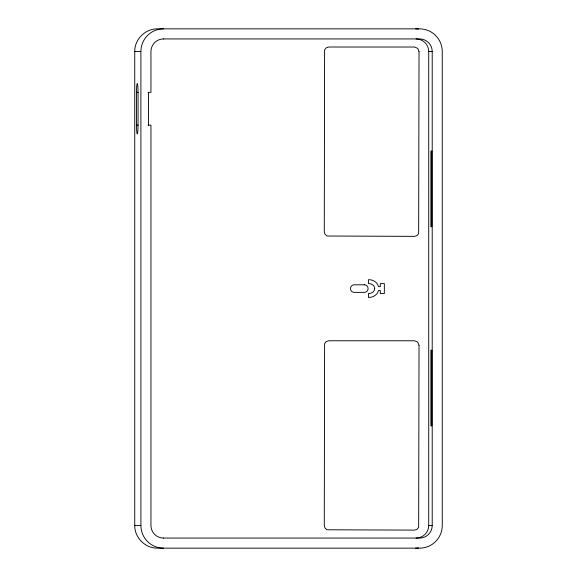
<?xml version="1.0" encoding="UTF-8"?>
<svg xmlns="http://www.w3.org/2000/svg" width="577" height="577" viewBox="0 0 577 577"><rect width="100%" height="100%" fill="white"/><g stroke="black" fill="none" stroke-linecap="round" stroke-linejoin="round"><path stroke-width="0.87" d="M148.433 125.144L148.433 92.37M134.744 51.541C134.491 39.38 145.382 28.59 157.521 28.85L419.652 28.85A22.691 22.604 -90 0 1 442.256 51.541L442.256 525.459A22.691 22.604 -90 0 1 419.652 548.15L157.521 548.15C145.382 548.41 134.491 537.62 134.744 525.459L134.744 51.541L140.896 51.541A22.691 22.604 -90 0 1 163.5 28.85M415.635 548.15L418.606 547.955M163.356 38.933L419.652 38.933A12.607 12.557 -90 0 1 432.209 51.541L432.209 525.459A12.607 12.557 -90 0 1 419.652 538.067L163.356 538.067M432.209 51.541L428.725 51.541L428.725 525.459L432.209 525.459M136.511 92.37A8.821 0.772 90 0 1 137.283 83.55A8.821 0.772 90 0 1 138.047 92.37L138.047 125.144A8.821 0.772 90 0 1 137.283 133.965A8.821 0.772 90 0 1 136.511 125.144L136.511 92.37L138.184 92.37M148.094 92.37L150.943 92.37L150.943 51.541A12.607 12.557 -90 0 1 163.5 38.933M136.511 125.144L138.184 125.144M148.094 125.144L150.943 125.144L150.943 525.459A12.607 12.557 -90 0 0 163.5 538.067M134.744 525.459L140.896 525.459A22.691 22.604 -90 0 0 163.5 548.15M415.635 28.85L418.606 29.045M140.896 51.541L140.896 525.459M428.74 525.459A12.629 12.629 0 0 1 416.075 538.053M416.075 38.947A12.629 12.629 0 0 1 428.74 51.541M419.025 345.313L418.664 527.32L416.991 529.354L414.474 530.119L327.08 529.773L325.046 528.106L324.274 525.582L324.606 343.575L326.279 341.541L328.796 340.776L414.488 340.776L417.698 342.103L419.025 345.313M419.025 51.548L418.664 233.562L416.991 235.596L414.474 236.361L327.08 236.015L325.046 234.341L324.274 231.824L324.606 49.817L326.279 47.776L328.796 47.011L414.488 47.011L417.698 48.338L419.025 51.548M374.675 288.565C374.704 291.774 371.437 293.743 368.487 293.52L368.487 297.451C372.857 297.573 377.502 295.013 378.469 290.519L380.315 290.519L380.315 293.52L384.347 293.52L384.347 283.603L380.315 283.603L380.315 286.61L378.469 286.61C377.502 282.117 372.857 279.549 368.487 279.679L368.487 283.61C371.437 283.386 374.704 285.355 374.675 288.565M431.776 151.109L430.896 151.109L430.896 226.739L431.776 226.739L431.776 151.109M364.311 284.807L354.228 284.807A3.779 3.779 0 0 0 350.448 288.587A3.779 3.779 0 0 0 354.228 292.366L364.311 292.366A3.779 3.779 0 0 0 368.09 288.587A3.779 3.779 0 0 0 364.311 284.807M431.776 350.261L430.896 350.261L430.896 425.891L431.776 425.891L431.776 350.261"/></g></svg>
